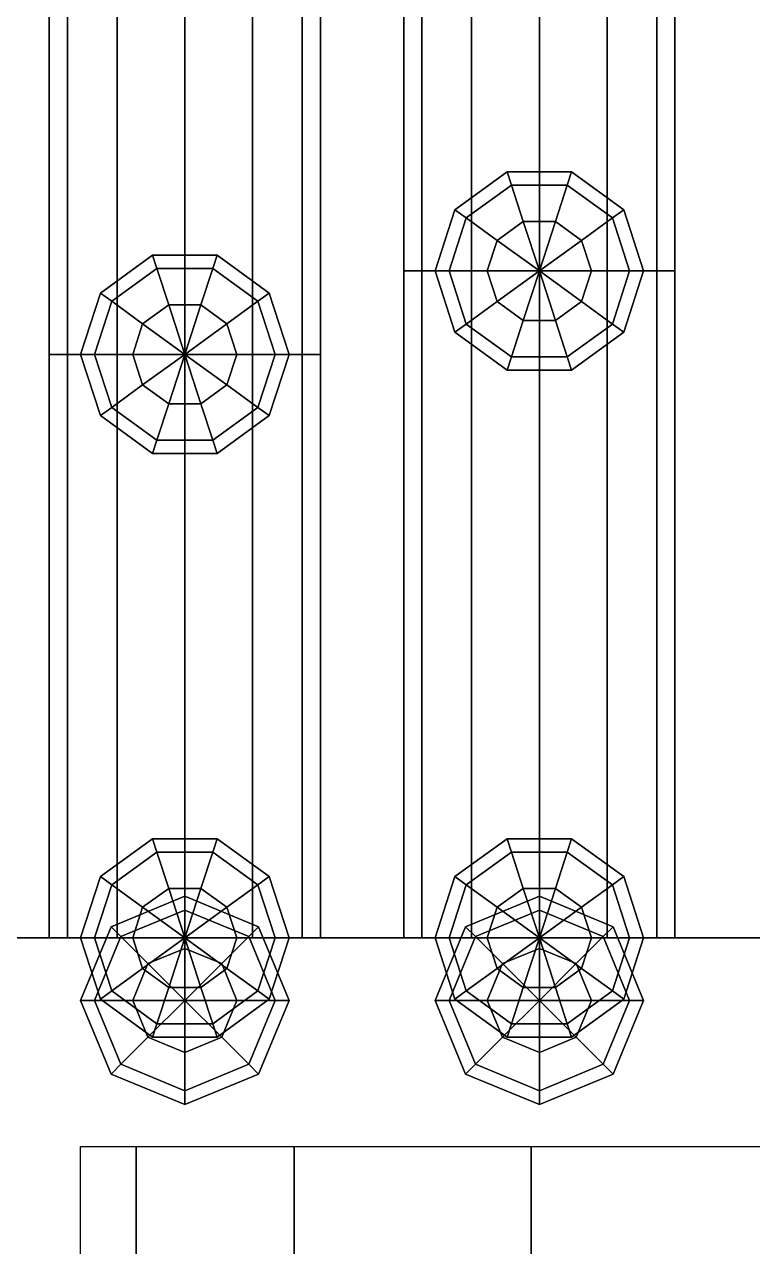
# Model space of a CAD drawing. Header units: metres. Extents: x -39 to 106, y -26 to 178.
# Drawn here: x 2.3 to 37.2, y 75.2 to 133.8 of the extents above; entities that cross this region are included whole.
import ezdxf

# ---------------------------------------------------------------- set-up
doc = ezdxf.new("R2010")
doc.units = ezdxf.units.M
for name, color, linetype in [('HAND_FINGER', 1, 'Continuous'), ('HAND_JOINT', 5, 'Continuous'), ('HAND_PALM', 3, 'Continuous')]:
    doc.layers.add(name, color=color, linetype=linetype)

msp = doc.modelspace()

# ---------------------------------------------------------------- linework, layer by layer
at = {"layer": 'HAND_FINGER'}
for points in [[(21.371, 122, 15.75), (20.5, 122, 12.5), (20.5, 146, 12.5), (21.371, 146, 15.75)], [(20.5, 122, 12.5), (21.371, 122, 9.25), (21.371, 146, 9.25), (20.5, 146, 12.5)], [(23.75, 122, 18.129), (21.371, 122, 15.75), (21.371, 146, 15.75), (23.75, 146, 18.129)], [(21.371, 122, 9.25), (23.75, 122, 6.871), (23.75, 146, 6.871), (21.371, 146, 9.25)], [(27, 122, 19), (23.75, 122, 18.129), (23.75, 146, 18.129), (27, 146, 19)], [(23.75, 122, 6.871), (27, 122, 6), (27, 146, 6), (23.75, 146, 6.871)], [(30.25, 122, 18.129), (27, 122, 19), (27, 146, 19), (30.25, 146, 18.129)], [(27, 122, 6), (30.25, 122, 6.871), (30.25, 146, 6.871), (27, 146, 6)], [(32.629, 122, 15.75), (30.25, 122, 18.129), (30.25, 146, 18.129), (32.629, 146, 15.75)], [(30.25, 122, 6.871), (32.629, 122, 9.25), (32.629, 146, 9.25), (30.25, 146, 6.871)], [(33.5, 122, 12.5), (32.629, 122, 15.75), (32.629, 146, 15.75), (33.5, 146, 12.5)], [(32.629, 122, 9.25), (33.5, 122, 12.5), (33.5, 146, 12.5), (32.629, 146, 9.25)], [(4.371, 118, 15.75), (3.5, 118, 12.5), (3.5, 140, 12.5), (4.371, 140, 15.75)], [(3.5, 118, 12.5), (4.371, 118, 9.25), (4.371, 140, 9.25), (3.5, 140, 12.5)], [(6.75, 118, 18.129), (4.371, 118, 15.75), (4.371, 140, 15.75), (6.75, 140, 18.129)], [(4.371, 118, 9.25), (6.75, 118, 6.871), (6.75, 140, 6.871), (4.371, 140, 9.25)], [(10, 118, 19), (6.75, 118, 18.129), (6.75, 140, 18.129), (10, 140, 19)], [(6.75, 118, 6.871), (10, 118, 6), (10, 140, 6), (6.75, 140, 6.871)], [(13.25, 118, 18.129), (10, 118, 19), (10, 140, 19), (13.25, 140, 18.129)], [(10, 118, 6), (13.25, 118, 6.871), (13.25, 140, 6.871), (10, 140, 6)], [(15.629, 118, 15.75), (13.25, 118, 18.129), (13.25, 140, 18.129), (15.629, 140, 15.75)], [(13.25, 118, 6.871), (15.629, 118, 9.25), (15.629, 140, 9.25), (13.25, 140, 6.871)], [(16.5, 118, 12.5), (15.629, 118, 15.75), (15.629, 140, 15.75), (16.5, 140, 12.5)], [(15.629, 118, 9.25), (16.5, 118, 12.5), (16.5, 140, 12.5), (15.629, 140, 9.25)], [(21.371, 90, 15.75), (20.5, 90, 12.5), (20.5, 122, 12.5), (21.371, 122, 15.75)], [(20.5, 90, 12.5), (21.371, 90, 9.25), (21.371, 122, 9.25), (20.5, 122, 12.5)], [(27, 122, 12.5), (21.371, 122, 15.75), (20.5, 122, 12.5), (27, 122, 12.5)], [(27, 122, 12.5), (20.5, 122, 12.5), (21.371, 122, 9.25), (27, 122, 12.5)], [(27, 122, 12.5), (21.371, 122, 15.75), (20.5, 122, 12.5), (27, 122, 12.5)], [(27, 122, 12.5), (20.5, 122, 12.5), (21.371, 122, 9.25), (27, 122, 12.5)], [(23.75, 90, 18.129), (21.371, 90, 15.75), (21.371, 122, 15.75), (23.75, 122, 18.129)], [(21.371, 90, 9.25), (23.75, 90, 6.871), (23.75, 122, 6.871), (21.371, 122, 9.25)], [(27, 122, 12.5), (23.75, 122, 18.129), (21.371, 122, 15.75), (27, 122, 12.5)], [(27, 122, 12.5), (21.371, 122, 9.25), (23.75, 122, 6.871), (27, 122, 12.5)], [(27, 122, 12.5), (23.75, 122, 18.129), (21.371, 122, 15.75), (27, 122, 12.5)], [(27, 122, 12.5), (21.371, 122, 9.25), (23.75, 122, 6.871), (27, 122, 12.5)], [(27, 90, 19), (23.75, 90, 18.129), (23.75, 122, 18.129), (27, 122, 19)], [(23.75, 90, 6.871), (27, 90, 6), (27, 122, 6), (23.75, 122, 6.871)], [(27, 122, 12.5), (27, 122, 19), (23.75, 122, 18.129), (27, 122, 12.5)], [(27, 122, 12.5), (23.75, 122, 6.871), (27, 122, 6), (27, 122, 12.5)], [(27, 122, 12.5), (27, 122, 19), (23.75, 122, 18.129), (27, 122, 12.5)], [(27, 122, 12.5), (23.75, 122, 6.871), (27, 122, 6), (27, 122, 12.5)], [(30.25, 90, 18.129), (27, 90, 19), (27, 122, 19), (30.25, 122, 18.129)], [(27, 90, 6), (30.25, 90, 6.871), (30.25, 122, 6.871), (27, 122, 6)], [(27, 122, 12.5), (33.5, 122, 12.5), (32.629, 122, 15.75), (27, 122, 12.5)], [(27, 122, 12.5), (32.629, 122, 15.75), (30.25, 122, 18.129), (27, 122, 12.5)], [(27, 122, 12.5), (30.25, 122, 18.129), (27, 122, 19), (27, 122, 12.5)], [(27, 122, 12.5), (27, 122, 6), (30.25, 122, 6.871), (27, 122, 12.5)], [(27, 122, 12.5), (30.25, 122, 6.871), (32.629, 122, 9.25), (27, 122, 12.5)], [(27, 122, 12.5), (32.629, 122, 9.25), (33.5, 122, 12.5), (27, 122, 12.5)], [(27, 122, 12.5), (33.5, 122, 12.5), (32.629, 122, 15.75), (27, 122, 12.5)], [(27, 122, 12.5), (32.629, 122, 15.75), (30.25, 122, 18.129), (27, 122, 12.5)], [(27, 122, 12.5), (30.25, 122, 18.129), (27, 122, 19), (27, 122, 12.5)], [(27, 122, 12.5), (27, 122, 6), (30.25, 122, 6.871), (27, 122, 12.5)], [(27, 122, 12.5), (30.25, 122, 6.871), (32.629, 122, 9.25), (27, 122, 12.5)], [(27, 122, 12.5), (32.629, 122, 9.25), (33.5, 122, 12.5), (27, 122, 12.5)], [(32.629, 90, 15.75), (30.25, 90, 18.129), (30.25, 122, 18.129), (32.629, 122, 15.75)], [(30.25, 90, 6.871), (32.629, 90, 9.25), (32.629, 122, 9.25), (30.25, 122, 6.871)], [(33.5, 90, 12.5), (32.629, 90, 15.75), (32.629, 122, 15.75), (33.5, 122, 12.5)], [(32.629, 90, 9.25), (33.5, 90, 12.5), (33.5, 122, 12.5), (32.629, 122, 9.25)], [(4.371, 90, 15.75), (3.5, 90, 12.5), (3.5, 118, 12.5), (4.371, 118, 15.75)], [(3.5, 90, 12.5), (4.371, 90, 9.25), (4.371, 118, 9.25), (3.5, 118, 12.5)], [(10, 118, 12.5), (4.371, 118, 15.75), (3.5, 118, 12.5), (10, 118, 12.5)], [(10, 118, 12.5), (3.5, 118, 12.5), (4.371, 118, 9.25), (10, 118, 12.5)], [(10, 118, 12.5), (4.371, 118, 15.75), (3.5, 118, 12.5), (10, 118, 12.5)], [(10, 118, 12.5), (3.5, 118, 12.5), (4.371, 118, 9.25), (10, 118, 12.5)], [(6.75, 90, 18.129), (4.371, 90, 15.75), (4.371, 118, 15.75), (6.75, 118, 18.129)], [(4.371, 90, 9.25), (6.75, 90, 6.871), (6.75, 118, 6.871), (4.371, 118, 9.25)], [(10, 118, 12.5), (6.75, 118, 18.129), (4.371, 118, 15.75), (10, 118, 12.5)], [(10, 118, 12.5), (4.371, 118, 9.25), (6.75, 118, 6.871), (10, 118, 12.5)], [(10, 118, 12.5), (6.75, 118, 18.129), (4.371, 118, 15.75), (10, 118, 12.5)], [(10, 118, 12.5), (4.371, 118, 9.25), (6.75, 118, 6.871), (10, 118, 12.5)], [(10, 90, 19), (6.75, 90, 18.129), (6.75, 118, 18.129), (10, 118, 19)], [(6.75, 90, 6.871), (10, 90, 6), (10, 118, 6), (6.75, 118, 6.871)], [(10, 118, 12.5), (10, 118, 19), (6.75, 118, 18.129), (10, 118, 12.5)], [(10, 118, 12.5), (6.75, 118, 6.871), (10, 118, 6), (10, 118, 12.5)], [(10, 118, 12.5), (10, 118, 19), (6.75, 118, 18.129), (10, 118, 12.5)], [(10, 118, 12.5), (6.75, 118, 6.871), (10, 118, 6), (10, 118, 12.5)], [(13.25, 90, 18.129), (10, 90, 19), (10, 118, 19), (13.25, 118, 18.129)], [(10, 90, 6), (13.25, 90, 6.871), (13.25, 118, 6.871), (10, 118, 6)], [(10, 118, 12.5), (16.5, 118, 12.5), (15.629, 118, 15.75), (10, 118, 12.5)], [(10, 118, 12.5), (15.629, 118, 15.75), (13.25, 118, 18.129), (10, 118, 12.5)], [(10, 118, 12.5), (13.25, 118, 18.129), (10, 118, 19), (10, 118, 12.5)], [(10, 118, 12.5), (10, 118, 6), (13.25, 118, 6.871), (10, 118, 12.5)], [(10, 118, 12.5), (13.25, 118, 6.871), (15.629, 118, 9.25), (10, 118, 12.5)], [(10, 118, 12.5), (15.629, 118, 9.25), (16.5, 118, 12.5), (10, 118, 12.5)], [(10, 118, 12.5), (16.5, 118, 12.5), (15.629, 118, 15.75), (10, 118, 12.5)], [(10, 118, 12.5), (15.629, 118, 15.75), (13.25, 118, 18.129), (10, 118, 12.5)], [(10, 118, 12.5), (13.25, 118, 18.129), (10, 118, 19), (10, 118, 12.5)], [(10, 118, 12.5), (10, 118, 6), (13.25, 118, 6.871), (10, 118, 12.5)], [(10, 118, 12.5), (13.25, 118, 6.871), (15.629, 118, 9.25), (10, 118, 12.5)], [(10, 118, 12.5), (15.629, 118, 9.25), (16.5, 118, 12.5), (10, 118, 12.5)], [(15.629, 90, 15.75), (13.25, 90, 18.129), (13.25, 118, 18.129), (15.629, 118, 15.75)], [(13.25, 90, 6.871), (15.629, 90, 9.25), (15.629, 118, 9.25), (13.25, 118, 6.871)], [(16.5, 90, 12.5), (15.629, 90, 15.75), (15.629, 118, 15.75), (16.5, 118, 12.5)], [(15.629, 90, 9.25), (16.5, 90, 12.5), (16.5, 118, 12.5), (15.629, 118, 9.25)], [(10, 90, 12.5), (4.371, 90, 15.75), (3.5, 90, 12.5), (10, 90, 12.5)], [(10, 90, 12.5), (3.5, 90, 12.5), (4.371, 90, 9.25), (10, 90, 12.5)], [(10, 90, 12.5), (6.75, 90, 18.129), (4.371, 90, 15.75), (10, 90, 12.5)], [(10, 90, 12.5), (4.371, 90, 9.25), (6.75, 90, 6.871), (10, 90, 12.5)], [(10, 90, 12.5), (10, 90, 19), (6.75, 90, 18.129), (10, 90, 12.5)], [(10, 90, 12.5), (6.75, 90, 6.871), (10, 90, 6), (10, 90, 12.5)], [(10, 90, 12.5), (16.5, 90, 12.5), (15.629, 90, 15.75), (10, 90, 12.5)], [(10, 90, 12.5), (15.629, 90, 15.75), (13.25, 90, 18.129), (10, 90, 12.5)], [(10, 90, 12.5), (13.25, 90, 18.129), (10, 90, 19), (10, 90, 12.5)], [(10, 90, 12.5), (10, 90, 6), (13.25, 90, 6.871), (10, 90, 12.5)], [(10, 90, 12.5), (13.25, 90, 6.871), (15.629, 90, 9.25), (10, 90, 12.5)], [(10, 90, 12.5), (15.629, 90, 9.25), (16.5, 90, 12.5), (10, 90, 12.5)], [(27, 90, 12.5), (21.371, 90, 15.75), (20.5, 90, 12.5), (27, 90, 12.5)], [(27, 90, 12.5), (20.5, 90, 12.5), (21.371, 90, 9.25), (27, 90, 12.5)], [(27, 90, 12.5), (23.75, 90, 18.129), (21.371, 90, 15.75), (27, 90, 12.5)], [(27, 90, 12.5), (21.371, 90, 9.25), (23.75, 90, 6.871), (27, 90, 12.5)], [(27, 90, 12.5), (27, 90, 19), (23.75, 90, 18.129), (27, 90, 12.5)], [(27, 90, 12.5), (23.75, 90, 6.871), (27, 90, 6), (27, 90, 12.5)], [(27, 90, 12.5), (33.5, 90, 12.5), (32.629, 90, 15.75), (27, 90, 12.5)], [(27, 90, 12.5), (32.629, 90, 15.75), (30.25, 90, 18.129), (27, 90, 12.5)], [(27, 90, 12.5), (30.25, 90, 18.129), (27, 90, 19), (27, 90, 12.5)], [(27, 90, 12.5), (27, 90, 6), (30.25, 90, 6.871), (27, 90, 12.5)], [(27, 90, 12.5), (30.25, 90, 6.871), (32.629, 90, 9.25), (27, 90, 12.5)], [(27, 90, 12.5), (32.629, 90, 9.25), (33.5, 90, 12.5), (27, 90, 12.5)]]:
    msp.add_3dface(points, dxfattribs=at)
at = {"layer": 'HAND_JOINT'}
for points in [[(25.662, 126.118, 10), (23.497, 124.545, 10), (22.955, 124.939, 12.5), (25.455, 126.755, 12.5)], [(25.455, 126.755, 12.5), (22.955, 124.939, 12.5), (23.497, 124.545, 15), (25.662, 126.118, 15)], [(28.338, 126.118, 10), (25.662, 126.118, 10), (25.455, 126.755, 12.5), (28.545, 126.755, 12.5)], [(28.545, 126.755, 12.5), (25.455, 126.755, 12.5), (25.662, 126.118, 15), (28.338, 126.118, 15)], [(30.503, 124.545, 10), (28.338, 126.118, 10), (28.545, 126.755, 12.5), (31.045, 124.939, 12.5)], [(31.045, 124.939, 12.5), (28.545, 126.755, 12.5), (28.338, 126.118, 15), (30.503, 124.545, 15)], [(26.227, 124.378, 8.17), (24.977, 123.469, 8.17), (23.497, 124.545, 10), (25.662, 126.118, 10)], [(25.662, 126.118, 15), (23.497, 124.545, 15), (24.977, 123.469, 16.83), (26.227, 124.378, 16.83)], [(27.773, 124.378, 8.17), (26.227, 124.378, 8.17), (25.662, 126.118, 10), (28.338, 126.118, 10)], [(28.338, 126.118, 15), (25.662, 126.118, 15), (26.227, 124.378, 16.83), (27.773, 124.378, 16.83)], [(29.023, 123.469, 8.17), (27.773, 124.378, 8.17), (28.338, 126.118, 10), (30.503, 124.545, 10)], [(30.503, 124.545, 15), (28.338, 126.118, 15), (27.773, 124.378, 16.83), (29.023, 123.469, 16.83)], [(23.497, 124.545, 10), (22.67, 122, 10), (22, 122, 12.5), (22.955, 124.939, 12.5)], [(22.955, 124.939, 12.5), (22, 122, 12.5), (22.67, 122, 15), (23.497, 124.545, 15)], [(31.33, 122, 10), (30.503, 124.545, 10), (31.045, 124.939, 12.5), (32, 122, 12.5)], [(32, 122, 12.5), (31.045, 124.939, 12.5), (30.503, 124.545, 15), (31.33, 122, 15)], [(24.977, 123.469, 8.17), (24.5, 122, 8.17), (22.67, 122, 10), (23.497, 124.545, 10)], [(23.497, 124.545, 15), (22.67, 122, 15), (24.5, 122, 16.83), (24.977, 123.469, 16.83)], [(27, 122, 7.5), (27, 122, 7.5), (24.977, 123.469, 8.17), (26.227, 124.378, 8.17)], [(26.227, 124.378, 16.83), (24.977, 123.469, 16.83), (27, 122, 17.5)], [(27, 122, 7.5), (27, 122, 7.5), (26.227, 124.378, 8.17), (27.773, 124.378, 8.17)], [(27.773, 124.378, 16.83), (26.227, 124.378, 16.83), (27, 122, 17.5)], [(27, 122, 7.5), (27, 122, 7.5), (27.773, 124.378, 8.17), (29.023, 123.469, 8.17)], [(29.023, 123.469, 16.83), (27.773, 124.378, 16.83), (27, 122, 17.5)], [(29.5, 122, 8.17), (29.023, 123.469, 8.17), (30.503, 124.545, 10), (31.33, 122, 10)], [(31.33, 122, 15), (30.503, 124.545, 15), (29.023, 123.469, 16.83), (29.5, 122, 16.83)], [(27, 122, 7.5), (27, 122, 7.5), (24.5, 122, 8.17), (24.977, 123.469, 8.17)], [(24.977, 123.469, 16.83), (24.5, 122, 16.83), (27, 122, 17.5)], [(27, 122, 7.5), (27, 122, 7.5), (29.023, 123.469, 8.17), (29.5, 122, 8.17)], [(29.5, 122, 16.83), (29.023, 123.469, 16.83), (27, 122, 17.5)], [(8.662, 122.118, 10), (6.497, 120.545, 10), (5.955, 120.939, 12.5), (8.455, 122.755, 12.5)], [(8.455, 122.755, 12.5), (5.955, 120.939, 12.5), (6.497, 120.545, 15), (8.662, 122.118, 15)], [(11.338, 122.118, 10), (8.662, 122.118, 10), (8.455, 122.755, 12.5), (11.545, 122.755, 12.5)], [(11.545, 122.755, 12.5), (8.455, 122.755, 12.5), (8.662, 122.118, 15), (11.338, 122.118, 15)], [(13.503, 120.545, 10), (11.338, 122.118, 10), (11.545, 122.755, 12.5), (14.045, 120.939, 12.5)], [(14.045, 120.939, 12.5), (11.545, 122.755, 12.5), (11.338, 122.118, 15), (13.503, 120.545, 15)], [(9.227, 120.378, 8.17), (7.977, 119.469, 8.17), (6.497, 120.545, 10), (8.662, 122.118, 10)], [(8.662, 122.118, 15), (6.497, 120.545, 15), (7.977, 119.469, 16.83), (9.227, 120.378, 16.83)], [(10.773, 120.378, 8.17), (9.227, 120.378, 8.17), (8.662, 122.118, 10), (11.338, 122.118, 10)], [(11.338, 122.118, 15), (8.662, 122.118, 15), (9.227, 120.378, 16.83), (10.773, 120.378, 16.83)], [(12.023, 119.469, 8.17), (10.773, 120.378, 8.17), (11.338, 122.118, 10), (13.503, 120.545, 10)], [(13.503, 120.545, 15), (11.338, 122.118, 15), (10.773, 120.378, 16.83), (12.023, 119.469, 16.83)], [(22.67, 122, 10), (23.497, 119.455, 10), (22.955, 119.061, 12.5), (22, 122, 12.5)], [(22, 122, 12.5), (22.955, 119.061, 12.5), (23.497, 119.455, 15), (22.67, 122, 15)], [(24.5, 122, 8.17), (24.977, 120.531, 8.17), (23.497, 119.455, 10), (22.67, 122, 10)], [(22.67, 122, 15), (23.497, 119.455, 15), (24.977, 120.531, 16.83), (24.5, 122, 16.83)], [(27, 122, 7.5), (27, 122, 7.5), (24.977, 120.531, 8.17), (24.5, 122, 8.17)], [(24.5, 122, 16.83), (24.977, 120.531, 16.83), (27, 122, 17.5)], [(27, 122, 7.5), (27, 122, 7.5), (26.227, 119.622, 8.17), (24.977, 120.531, 8.17)], [(24.977, 120.531, 16.83), (26.227, 119.622, 16.83), (27, 122, 17.5)], [(27, 122, 7.5), (27, 122, 7.5), (27.773, 119.622, 8.17), (26.227, 119.622, 8.17)], [(26.227, 119.622, 16.83), (27.773, 119.622, 16.83), (27, 122, 17.5)], [(27, 122, 7.5), (27, 122, 7.5), (29.023, 120.531, 8.17), (27.773, 119.622, 8.17)], [(27.773, 119.622, 16.83), (29.023, 120.531, 16.83), (27, 122, 17.5)], [(27, 122, 7.5), (27, 122, 7.5), (29.5, 122, 8.17), (29.023, 120.531, 8.17)], [(29.023, 120.531, 16.83), (29.5, 122, 16.83), (27, 122, 17.5)], [(29.023, 120.531, 8.17), (29.5, 122, 8.17), (31.33, 122, 10), (30.503, 119.455, 10)], [(30.503, 119.455, 15), (31.33, 122, 15), (29.5, 122, 16.83), (29.023, 120.531, 16.83)], [(30.503, 119.455, 10), (31.33, 122, 10), (32, 122, 12.5), (31.045, 119.061, 12.5)], [(31.045, 119.061, 12.5), (32, 122, 12.5), (31.33, 122, 15), (30.503, 119.455, 15)], [(6.497, 120.545, 10), (5.67, 118, 10), (5, 118, 12.5), (5.955, 120.939, 12.5)], [(5.955, 120.939, 12.5), (5, 118, 12.5), (5.67, 118, 15), (6.497, 120.545, 15)], [(14.33, 118, 10), (13.503, 120.545, 10), (14.045, 120.939, 12.5), (15, 118, 12.5)], [(15, 118, 12.5), (14.045, 120.939, 12.5), (13.503, 120.545, 15), (14.33, 118, 15)], [(7.977, 119.469, 8.17), (7.5, 118, 8.17), (5.67, 118, 10), (6.497, 120.545, 10)], [(6.497, 120.545, 15), (5.67, 118, 15), (7.5, 118, 16.83), (7.977, 119.469, 16.83)], [(10, 118, 7.5), (10, 118, 7.5), (7.977, 119.469, 8.17), (9.227, 120.378, 8.17)], [(9.227, 120.378, 16.83), (7.977, 119.469, 16.83), (10, 118, 17.5)], [(10, 118, 7.5), (10, 118, 7.5), (9.227, 120.378, 8.17), (10.773, 120.378, 8.17)], [(10.773, 120.378, 16.83), (9.227, 120.378, 16.83), (10, 118, 17.5)], [(10, 118, 7.5), (10, 118, 7.5), (10.773, 120.378, 8.17), (12.023, 119.469, 8.17)], [(12.023, 119.469, 16.83), (10.773, 120.378, 16.83), (10, 118, 17.5)], [(12.5, 118, 8.17), (12.023, 119.469, 8.17), (13.503, 120.545, 10), (14.33, 118, 10)], [(14.33, 118, 15), (13.503, 120.545, 15), (12.023, 119.469, 16.83), (12.5, 118, 16.83)], [(24.977, 120.531, 8.17), (26.227, 119.622, 8.17), (25.662, 117.882, 10), (23.497, 119.455, 10)], [(23.497, 119.455, 15), (25.662, 117.882, 15), (26.227, 119.622, 16.83), (24.977, 120.531, 16.83)], [(27.773, 119.622, 8.17), (29.023, 120.531, 8.17), (30.503, 119.455, 10), (28.338, 117.882, 10)], [(28.338, 117.882, 15), (30.503, 119.455, 15), (29.023, 120.531, 16.83), (27.773, 119.622, 16.83)], [(26.227, 119.622, 8.17), (27.773, 119.622, 8.17), (28.338, 117.882, 10), (25.662, 117.882, 10)], [(25.662, 117.882, 15), (28.338, 117.882, 15), (27.773, 119.622, 16.83), (26.227, 119.622, 16.83)], [(10, 118, 7.5), (10, 118, 7.5), (7.5, 118, 8.17), (7.977, 119.469, 8.17)], [(7.977, 119.469, 16.83), (7.5, 118, 16.83), (10, 118, 17.5)], [(10, 118, 7.5), (10, 118, 7.5), (12.023, 119.469, 8.17), (12.5, 118, 8.17)], [(12.5, 118, 16.83), (12.023, 119.469, 16.83), (10, 118, 17.5)], [(23.497, 119.455, 10), (25.662, 117.882, 10), (25.455, 117.245, 12.5), (22.955, 119.061, 12.5)], [(22.955, 119.061, 12.5), (25.455, 117.245, 12.5), (25.662, 117.882, 15), (23.497, 119.455, 15)], [(28.338, 117.882, 10), (30.503, 119.455, 10), (31.045, 119.061, 12.5), (28.545, 117.245, 12.5)], [(28.545, 117.245, 12.5), (31.045, 119.061, 12.5), (30.503, 119.455, 15), (28.338, 117.882, 15)], [(5.67, 118, 10), (6.497, 115.455, 10), (5.955, 115.061, 12.5), (5, 118, 12.5)], [(5, 118, 12.5), (5.955, 115.061, 12.5), (6.497, 115.455, 15), (5.67, 118, 15)], [(7.5, 118, 8.17), (7.977, 116.531, 8.17), (6.497, 115.455, 10), (5.67, 118, 10)], [(5.67, 118, 15), (6.497, 115.455, 15), (7.977, 116.531, 16.83), (7.5, 118, 16.83)], [(10, 118, 7.5), (10, 118, 7.5), (7.977, 116.531, 8.17), (7.5, 118, 8.17)], [(7.5, 118, 16.83), (7.977, 116.531, 16.83), (10, 118, 17.5)], [(10, 118, 7.5), (10, 118, 7.5), (9.227, 115.622, 8.17), (7.977, 116.531, 8.17)], [(7.977, 116.531, 16.83), (9.227, 115.622, 16.83), (10, 118, 17.5)], [(10, 118, 7.5), (10, 118, 7.5), (10.773, 115.622, 8.17), (9.227, 115.622, 8.17)], [(9.227, 115.622, 16.83), (10.773, 115.622, 16.83), (10, 118, 17.5)], [(10, 118, 7.5), (10, 118, 7.5), (12.023, 116.531, 8.17), (10.773, 115.622, 8.17)], [(10.773, 115.622, 16.83), (12.023, 116.531, 16.83), (10, 118, 17.5)], [(10, 118, 7.5), (10, 118, 7.5), (12.5, 118, 8.17), (12.023, 116.531, 8.17)], [(12.023, 116.531, 16.83), (12.5, 118, 16.83), (10, 118, 17.5)], [(12.023, 116.531, 8.17), (12.5, 118, 8.17), (14.33, 118, 10), (13.503, 115.455, 10)], [(13.503, 115.455, 15), (14.33, 118, 15), (12.5, 118, 16.83), (12.023, 116.531, 16.83)], [(13.503, 115.455, 10), (14.33, 118, 10), (15, 118, 12.5), (14.045, 115.061, 12.5)], [(14.045, 115.061, 12.5), (15, 118, 12.5), (14.33, 118, 15), (13.503, 115.455, 15)], [(25.662, 117.882, 10), (28.338, 117.882, 10), (28.545, 117.245, 12.5), (25.455, 117.245, 12.5)], [(25.455, 117.245, 12.5), (28.545, 117.245, 12.5), (28.338, 117.882, 15), (25.662, 117.882, 15)], [(7.977, 116.531, 8.17), (9.227, 115.622, 8.17), (8.662, 113.882, 10), (6.497, 115.455, 10)], [(6.497, 115.455, 15), (8.662, 113.882, 15), (9.227, 115.622, 16.83), (7.977, 116.531, 16.83)], [(10.773, 115.622, 8.17), (12.023, 116.531, 8.17), (13.503, 115.455, 10), (11.338, 113.882, 10)], [(11.338, 113.882, 15), (13.503, 115.455, 15), (12.023, 116.531, 16.83), (10.773, 115.622, 16.83)], [(9.227, 115.622, 8.17), (10.773, 115.622, 8.17), (11.338, 113.882, 10), (8.662, 113.882, 10)], [(8.662, 113.882, 15), (11.338, 113.882, 15), (10.773, 115.622, 16.83), (9.227, 115.622, 16.83)], [(6.497, 115.455, 10), (8.662, 113.882, 10), (8.455, 113.245, 12.5), (5.955, 115.061, 12.5)], [(5.955, 115.061, 12.5), (8.455, 113.245, 12.5), (8.662, 113.882, 15), (6.497, 115.455, 15)], [(11.338, 113.882, 10), (13.503, 115.455, 10), (14.045, 115.061, 12.5), (11.545, 113.245, 12.5)], [(11.545, 113.245, 12.5), (14.045, 115.061, 12.5), (13.503, 115.455, 15), (11.338, 113.882, 15)], [(8.662, 113.882, 10), (11.338, 113.882, 10), (11.545, 113.245, 12.5), (8.455, 113.245, 12.5)], [(8.455, 113.245, 12.5), (11.545, 113.245, 12.5), (11.338, 113.882, 15), (8.662, 113.882, 15)], [(8.662, 94.118, 10), (6.497, 92.545, 10), (5.955, 92.939, 12.5), (8.455, 94.755, 12.5)], [(8.455, 94.755, 12.5), (5.955, 92.939, 12.5), (6.497, 92.545, 15), (8.662, 94.118, 15)], [(11.338, 94.118, 10), (8.662, 94.118, 10), (8.455, 94.755, 12.5), (11.545, 94.755, 12.5)], [(11.545, 94.755, 12.5), (8.455, 94.755, 12.5), (8.662, 94.118, 15), (11.338, 94.118, 15)], [(13.503, 92.545, 10), (11.338, 94.118, 10), (11.545, 94.755, 12.5), (14.045, 92.939, 12.5)], [(14.045, 92.939, 12.5), (11.545, 94.755, 12.5), (11.338, 94.118, 15), (13.503, 92.545, 15)], [(25.662, 94.118, 10), (23.497, 92.545, 10), (22.955, 92.939, 12.5), (25.455, 94.755, 12.5)], [(25.455, 94.755, 12.5), (22.955, 92.939, 12.5), (23.497, 92.545, 15), (25.662, 94.118, 15)], [(28.338, 94.118, 10), (25.662, 94.118, 10), (25.455, 94.755, 12.5), (28.545, 94.755, 12.5)], [(28.545, 94.755, 12.5), (25.455, 94.755, 12.5), (25.662, 94.118, 15), (28.338, 94.118, 15)], [(30.503, 92.545, 10), (28.338, 94.118, 10), (28.545, 94.755, 12.5), (31.045, 92.939, 12.5)], [(31.045, 92.939, 12.5), (28.545, 94.755, 12.5), (28.338, 94.118, 15), (30.503, 92.545, 15)], [(9.227, 92.378, 8.17), (7.977, 91.469, 8.17), (6.497, 92.545, 10), (8.662, 94.118, 10)], [(8.662, 94.118, 15), (6.497, 92.545, 15), (7.977, 91.469, 16.83), (9.227, 92.378, 16.83)], [(10.773, 92.378, 8.17), (9.227, 92.378, 8.17), (8.662, 94.118, 10), (11.338, 94.118, 10)], [(11.338, 94.118, 15), (8.662, 94.118, 15), (9.227, 92.378, 16.83), (10.773, 92.378, 16.83)], [(12.023, 91.469, 8.17), (10.773, 92.378, 8.17), (11.338, 94.118, 10), (13.503, 92.545, 10)], [(13.503, 92.545, 15), (11.338, 94.118, 15), (10.773, 92.378, 16.83), (12.023, 91.469, 16.83)], [(26.227, 92.378, 8.17), (24.977, 91.469, 8.17), (23.497, 92.545, 10), (25.662, 94.118, 10)], [(25.662, 94.118, 15), (23.497, 92.545, 15), (24.977, 91.469, 16.83), (26.227, 92.378, 16.83)], [(27.773, 92.378, 8.17), (26.227, 92.378, 8.17), (25.662, 94.118, 10), (28.338, 94.118, 10)], [(28.338, 94.118, 15), (25.662, 94.118, 15), (26.227, 92.378, 16.83), (27.773, 92.378, 16.83)], [(29.023, 91.469, 8.17), (27.773, 92.378, 8.17), (28.338, 94.118, 10), (30.503, 92.545, 10)], [(30.503, 92.545, 15), (28.338, 94.118, 15), (27.773, 92.378, 16.83), (29.023, 91.469, 16.83)], [(6.497, 92.545, 10), (5.67, 90, 10), (5, 90, 12.5), (5.955, 92.939, 12.5)], [(5.955, 92.939, 12.5), (5, 90, 12.5), (5.67, 90, 15), (6.497, 92.545, 15)], [(14.33, 90, 10), (13.503, 92.545, 10), (14.045, 92.939, 12.5), (15, 90, 12.5)], [(15, 90, 12.5), (14.045, 92.939, 12.5), (13.503, 92.545, 15), (14.33, 90, 15)], [(23.497, 92.545, 10), (22.67, 90, 10), (22, 90, 12.5), (22.955, 92.939, 12.5)], [(22.955, 92.939, 12.5), (22, 90, 12.5), (22.67, 90, 15), (23.497, 92.545, 15)], [(31.33, 90, 10), (30.503, 92.545, 10), (31.045, 92.939, 12.5), (32, 90, 12.5)], [(32, 90, 12.5), (31.045, 92.939, 12.5), (30.503, 92.545, 15), (31.33, 90, 15)], [(7.977, 91.469, 8.17), (7.5, 90, 8.17), (5.67, 90, 10), (6.497, 92.545, 10)], [(6.497, 92.545, 15), (5.67, 90, 15), (7.5, 90, 16.83), (7.977, 91.469, 16.83)], [(10, 90, 7.5), (10, 90, 7.5), (7.977, 91.469, 8.17), (9.227, 92.378, 8.17)], [(9.227, 92.378, 16.83), (7.977, 91.469, 16.83), (10, 90, 17.5)], [(10, 90, 7.5), (10, 90, 7.5), (9.227, 92.378, 8.17), (10.773, 92.378, 8.17)], [(10.773, 92.378, 16.83), (9.227, 92.378, 16.83), (10, 90, 17.5)], [(10, 90, 7.5), (10, 90, 7.5), (10.773, 92.378, 8.17), (12.023, 91.469, 8.17)], [(12.023, 91.469, 16.83), (10.773, 92.378, 16.83), (10, 90, 17.5)], [(12.5, 90, 8.17), (12.023, 91.469, 8.17), (13.503, 92.545, 10), (14.33, 90, 10)], [(14.33, 90, 15), (13.503, 92.545, 15), (12.023, 91.469, 16.83), (12.5, 90, 16.83)], [(24.977, 91.469, 8.17), (24.5, 90, 8.17), (22.67, 90, 10), (23.497, 92.545, 10)], [(23.497, 92.545, 15), (22.67, 90, 15), (24.5, 90, 16.83), (24.977, 91.469, 16.83)], [(27, 90, 7.5), (27, 90, 7.5), (24.977, 91.469, 8.17), (26.227, 92.378, 8.17)], [(26.227, 92.378, 16.83), (24.977, 91.469, 16.83), (27, 90, 17.5)], [(27, 90, 7.5), (27, 90, 7.5), (26.227, 92.378, 8.17), (27.773, 92.378, 8.17)], [(27.773, 92.378, 16.83), (26.227, 92.378, 16.83), (27, 90, 17.5)], [(27, 90, 7.5), (27, 90, 7.5), (27.773, 92.378, 8.17), (29.023, 91.469, 8.17)], [(29.023, 91.469, 16.83), (27.773, 92.378, 16.83), (27, 90, 17.5)], [(29.5, 90, 8.17), (29.023, 91.469, 8.17), (30.503, 92.545, 10), (31.33, 90, 10)], [(31.33, 90, 15), (30.503, 92.545, 15), (29.023, 91.469, 16.83), (29.5, 90, 16.83)], [(10, 90, 7.5), (10, 90, 7.5), (7.5, 90, 8.17), (7.977, 91.469, 8.17)], [(7.977, 91.469, 16.83), (7.5, 90, 16.83), (10, 90, 17.5)], [(10, 90, 7.5), (10, 90, 7.5), (12.023, 91.469, 8.17), (12.5, 90, 8.17)], [(12.5, 90, 16.83), (12.023, 91.469, 16.83), (10, 90, 17.5)], [(27, 90, 7.5), (27, 90, 7.5), (24.5, 90, 8.17), (24.977, 91.469, 8.17)], [(24.977, 91.469, 16.83), (24.5, 90, 16.83), (27, 90, 17.5)], [(27, 90, 7.5), (27, 90, 7.5), (29.023, 91.469, 8.17), (29.5, 90, 8.17)], [(29.5, 90, 16.83), (29.023, 91.469, 16.83), (27, 90, 17.5)], [(5.67, 90, 10), (6.497, 87.455, 10), (5.955, 87.061, 12.5), (5, 90, 12.5)], [(5, 90, 12.5), (5.955, 87.061, 12.5), (6.497, 87.455, 15), (5.67, 90, 15)], [(7.5, 90, 8.17), (7.977, 88.531, 8.17), (6.497, 87.455, 10), (5.67, 90, 10)], [(5.67, 90, 15), (6.497, 87.455, 15), (7.977, 88.531, 16.83), (7.5, 90, 16.83)], [(10, 90, 7.5), (10, 90, 7.5), (7.977, 88.531, 8.17), (7.5, 90, 8.17)], [(7.5, 90, 16.83), (7.977, 88.531, 16.83), (10, 90, 17.5)], [(10, 90, 7.5), (10, 90, 7.5), (9.227, 87.622, 8.17), (7.977, 88.531, 8.17)], [(7.977, 88.531, 16.83), (9.227, 87.622, 16.83), (10, 90, 17.5)], [(10, 90, 7.5), (10, 90, 7.5), (10.773, 87.622, 8.17), (9.227, 87.622, 8.17)], [(9.227, 87.622, 16.83), (10.773, 87.622, 16.83), (10, 90, 17.5)], [(10, 90, 7.5), (10, 90, 7.5), (12.023, 88.531, 8.17), (10.773, 87.622, 8.17)], [(10.773, 87.622, 16.83), (12.023, 88.531, 16.83), (10, 90, 17.5)], [(10, 90, 7.5), (10, 90, 7.5), (12.5, 90, 8.17), (12.023, 88.531, 8.17)], [(12.023, 88.531, 16.83), (12.5, 90, 16.83), (10, 90, 17.5)], [(12.023, 88.531, 8.17), (12.5, 90, 8.17), (14.33, 90, 10), (13.503, 87.455, 10)], [(13.503, 87.455, 15), (14.33, 90, 15), (12.5, 90, 16.83), (12.023, 88.531, 16.83)], [(13.503, 87.455, 10), (14.33, 90, 10), (15, 90, 12.5), (14.045, 87.061, 12.5)], [(14.045, 87.061, 12.5), (15, 90, 12.5), (14.33, 90, 15), (13.503, 87.455, 15)], [(22.67, 90, 10), (23.497, 87.455, 10), (22.955, 87.061, 12.5), (22, 90, 12.5)], [(22, 90, 12.5), (22.955, 87.061, 12.5), (23.497, 87.455, 15), (22.67, 90, 15)], [(24.5, 90, 8.17), (24.977, 88.531, 8.17), (23.497, 87.455, 10), (22.67, 90, 10)], [(22.67, 90, 15), (23.497, 87.455, 15), (24.977, 88.531, 16.83), (24.5, 90, 16.83)], [(27, 90, 7.5), (27, 90, 7.5), (24.977, 88.531, 8.17), (24.5, 90, 8.17)], [(24.5, 90, 16.83), (24.977, 88.531, 16.83), (27, 90, 17.5)], [(27, 90, 7.5), (27, 90, 7.5), (26.227, 87.622, 8.17), (24.977, 88.531, 8.17)], [(24.977, 88.531, 16.83), (26.227, 87.622, 16.83), (27, 90, 17.5)], [(27, 90, 7.5), (27, 90, 7.5), (27.773, 87.622, 8.17), (26.227, 87.622, 8.17)], [(26.227, 87.622, 16.83), (27.773, 87.622, 16.83), (27, 90, 17.5)], [(27, 90, 7.5), (27, 90, 7.5), (29.023, 88.531, 8.17), (27.773, 87.622, 8.17)], [(27.773, 87.622, 16.83), (29.023, 88.531, 16.83), (27, 90, 17.5)], [(27, 90, 7.5), (27, 90, 7.5), (29.5, 90, 8.17), (29.023, 88.531, 8.17)], [(29.023, 88.531, 16.83), (29.5, 90, 16.83), (27, 90, 17.5)], [(29.023, 88.531, 8.17), (29.5, 90, 8.17), (31.33, 90, 10), (30.503, 87.455, 10)], [(30.503, 87.455, 15), (31.33, 90, 15), (29.5, 90, 16.83), (29.023, 88.531, 16.83)], [(30.503, 87.455, 10), (31.33, 90, 10), (32, 90, 12.5), (31.045, 87.061, 12.5)], [(31.045, 87.061, 12.5), (32, 90, 12.5), (31.33, 90, 15), (30.503, 87.455, 15)], [(7.977, 88.531, 8.17), (9.227, 87.622, 8.17), (8.662, 85.882, 10), (6.497, 87.455, 10)], [(6.497, 87.455, 15), (8.662, 85.882, 15), (9.227, 87.622, 16.83), (7.977, 88.531, 16.83)], [(10.773, 87.622, 8.17), (12.023, 88.531, 8.17), (13.503, 87.455, 10), (11.338, 85.882, 10)], [(11.338, 85.882, 15), (13.503, 87.455, 15), (12.023, 88.531, 16.83), (10.773, 87.622, 16.83)], [(24.977, 88.531, 8.17), (26.227, 87.622, 8.17), (25.662, 85.882, 10), (23.497, 87.455, 10)], [(23.497, 87.455, 15), (25.662, 85.882, 15), (26.227, 87.622, 16.83), (24.977, 88.531, 16.83)], [(27.773, 87.622, 8.17), (29.023, 88.531, 8.17), (30.503, 87.455, 10), (28.338, 85.882, 10)], [(28.338, 85.882, 15), (30.503, 87.455, 15), (29.023, 88.531, 16.83), (27.773, 87.622, 16.83)], [(6.497, 87.455, 10), (8.662, 85.882, 10), (8.455, 85.245, 12.5), (5.955, 87.061, 12.5)], [(5.955, 87.061, 12.5), (8.455, 85.245, 12.5), (8.662, 85.882, 15), (6.497, 87.455, 15)], [(9.227, 87.622, 8.17), (10.773, 87.622, 8.17), (11.338, 85.882, 10), (8.662, 85.882, 10)], [(8.662, 85.882, 15), (11.338, 85.882, 15), (10.773, 87.622, 16.83), (9.227, 87.622, 16.83)], [(11.338, 85.882, 10), (13.503, 87.455, 10), (14.045, 87.061, 12.5), (11.545, 85.245, 12.5)], [(11.545, 85.245, 12.5), (14.045, 87.061, 12.5), (13.503, 87.455, 15), (11.338, 85.882, 15)], [(23.497, 87.455, 10), (25.662, 85.882, 10), (25.455, 85.245, 12.5), (22.955, 87.061, 12.5)], [(22.955, 87.061, 12.5), (25.455, 85.245, 12.5), (25.662, 85.882, 15), (23.497, 87.455, 15)], [(26.227, 87.622, 8.17), (27.773, 87.622, 8.17), (28.338, 85.882, 10), (25.662, 85.882, 10)], [(25.662, 85.882, 15), (28.338, 85.882, 15), (27.773, 87.622, 16.83), (26.227, 87.622, 16.83)], [(28.338, 85.882, 10), (30.503, 87.455, 10), (31.045, 87.061, 12.5), (28.545, 85.245, 12.5)], [(28.545, 85.245, 12.5), (31.045, 87.061, 12.5), (30.503, 87.455, 15), (28.338, 85.882, 15)], [(8.662, 85.882, 10), (11.338, 85.882, 10), (11.545, 85.245, 12.5), (8.455, 85.245, 12.5)], [(8.455, 85.245, 12.5), (11.545, 85.245, 12.5), (11.338, 85.882, 15), (8.662, 85.882, 15)], [(25.662, 85.882, 10), (28.338, 85.882, 10), (28.545, 85.245, 12.5), (25.455, 85.245, 12.5)], [(25.455, 85.245, 12.5), (28.545, 85.245, 12.5), (28.338, 85.882, 15), (25.662, 85.882, 15)]]:
    msp.add_3dface(points, dxfattribs=at)
at = {"layer": 'HAND_PALM'}
for points in [[(10, 91.33, 24.5), (6.938, 90.062, 24.5), (6.464, 90.536, 27), (10, 92, 27)], [(10, 92, 27), (6.464, 90.536, 27), (6.938, 90.062, 29.5), (10, 91.33, 29.5)], [(13.062, 90.062, 24.5), (10, 91.33, 24.5), (10, 92, 27), (13.536, 90.536, 27)], [(13.536, 90.536, 27), (10, 92, 27), (10, 91.33, 29.5), (13.062, 90.062, 29.5)], [(27, 91.33, 24.5), (23.938, 90.062, 24.5), (23.464, 90.536, 27), (27, 92, 27)], [(27, 92, 27), (23.464, 90.536, 27), (23.938, 90.062, 29.5), (27, 91.33, 29.5)], [(30.062, 90.062, 24.5), (27, 91.33, 24.5), (27, 92, 27), (30.536, 90.536, 27)], [(30.536, 90.536, 27), (27, 92, 27), (27, 91.33, 29.5), (30.062, 90.062, 29.5)], [(10, 89.5, 22.67), (8.232, 88.768, 22.67), (6.938, 90.062, 24.5), (10, 91.33, 24.5)], [(10, 91.33, 29.5), (6.938, 90.062, 29.5), (8.232, 88.768, 31.33), (10, 89.5, 31.33)], [(11.768, 88.768, 22.67), (10, 89.5, 22.67), (10, 91.33, 24.5), (13.062, 90.062, 24.5)], [(13.062, 90.062, 29.5), (10, 91.33, 29.5), (10, 89.5, 31.33), (11.768, 88.768, 31.33)], [(27, 89.5, 22.67), (25.232, 88.768, 22.67), (23.938, 90.062, 24.5), (27, 91.33, 24.5)], [(27, 91.33, 29.5), (23.938, 90.062, 29.5), (25.232, 88.768, 31.33), (27, 89.5, 31.33)], [(28.768, 88.768, 22.67), (27, 89.5, 22.67), (27, 91.33, 24.5), (30.062, 90.062, 24.5)], [(30.062, 90.062, 29.5), (27, 91.33, 29.5), (27, 89.5, 31.33), (28.768, 88.768, 31.33)], [(6.938, 90.062, 24.5), (5.67, 87, 24.5), (5, 87, 27), (6.464, 90.536, 27)], [(6.464, 90.536, 27), (5, 87, 27), (5.67, 87, 29.5), (6.938, 90.062, 29.5)], [(14.33, 87, 24.5), (13.062, 90.062, 24.5), (13.536, 90.536, 27), (15, 87, 27)], [(15, 87, 27), (13.536, 90.536, 27), (13.062, 90.062, 29.5), (14.33, 87, 29.5)], [(23.938, 90.062, 24.5), (22.67, 87, 24.5), (22, 87, 27), (23.464, 90.536, 27)], [(23.464, 90.536, 27), (22, 87, 27), (22.67, 87, 29.5), (23.938, 90.062, 29.5)], [(31.33, 87, 24.5), (30.062, 90.062, 24.5), (30.536, 90.536, 27), (32, 87, 27)], [(32, 87, 27), (30.536, 90.536, 27), (30.062, 90.062, 29.5), (31.33, 87, 29.5)], [(0, 0), (80, 0), (80, 90), (0, 90)], [(0, 0, 25), (80, 0, 25), (80, 90, 25), (0, 90, 25)], [(80, 90), (0, 90), (0, 90, 25), (80, 90, 25)], [(8.232, 88.768, 22.67), (7.5, 87, 22.67), (5.67, 87, 24.5), (6.938, 90.062, 24.5)], [(6.938, 90.062, 29.5), (5.67, 87, 29.5), (7.5, 87, 31.33), (8.232, 88.768, 31.33)], [(12.5, 87, 22.67), (11.768, 88.768, 22.67), (13.062, 90.062, 24.5), (14.33, 87, 24.5)], [(14.33, 87, 29.5), (13.062, 90.062, 29.5), (11.768, 88.768, 31.33), (12.5, 87, 31.33)], [(25.232, 88.768, 22.67), (24.5, 87, 22.67), (22.67, 87, 24.5), (23.938, 90.062, 24.5)], [(23.938, 90.062, 29.5), (22.67, 87, 29.5), (24.5, 87, 31.33), (25.232, 88.768, 31.33)], [(29.5, 87, 22.67), (28.768, 88.768, 22.67), (30.062, 90.062, 24.5), (31.33, 87, 24.5)], [(31.33, 87, 29.5), (30.062, 90.062, 29.5), (28.768, 88.768, 31.33), (29.5, 87, 31.33)], [(10, 87, 22), (10, 87, 22), (8.232, 88.768, 22.67), (10, 89.5, 22.67)], [(10, 89.5, 31.33), (8.232, 88.768, 31.33), (10, 87, 32)], [(10, 87, 22), (10, 87, 22), (10, 89.5, 22.67), (11.768, 88.768, 22.67)], [(11.768, 88.768, 31.33), (10, 89.5, 31.33), (10, 87, 32)], [(27, 87, 22), (27, 87, 22), (25.232, 88.768, 22.67), (27, 89.5, 22.67)], [(27, 89.5, 31.33), (25.232, 88.768, 31.33), (27, 87, 32)], [(27, 87, 22), (27, 87, 22), (27, 89.5, 22.67), (28.768, 88.768, 22.67)], [(28.768, 88.768, 31.33), (27, 89.5, 31.33), (27, 87, 32)], [(10, 87, 22), (10, 87, 22), (7.5, 87, 22.67), (8.232, 88.768, 22.67)], [(8.232, 88.768, 31.33), (7.5, 87, 31.33), (10, 87, 32)], [(10, 87, 22), (10, 87, 22), (11.768, 88.768, 22.67), (12.5, 87, 22.67)], [(12.5, 87, 31.33), (11.768, 88.768, 31.33), (10, 87, 32)], [(27, 87, 22), (27, 87, 22), (24.5, 87, 22.67), (25.232, 88.768, 22.67)], [(25.232, 88.768, 31.33), (24.5, 87, 31.33), (27, 87, 32)], [(27, 87, 22), (27, 87, 22), (28.768, 88.768, 22.67), (29.5, 87, 22.67)], [(29.5, 87, 31.33), (28.768, 88.768, 31.33), (27, 87, 32)], [(5.67, 87, 24.5), (6.938, 83.938, 24.5), (6.464, 83.464, 27), (5, 87, 27)], [(5, 87, 27), (6.464, 83.464, 27), (6.938, 83.938, 29.5), (5.67, 87, 29.5)], [(7.5, 87, 22.67), (8.232, 85.232, 22.67), (6.938, 83.938, 24.5), (5.67, 87, 24.5)], [(5.67, 87, 29.5), (6.938, 83.938, 29.5), (8.232, 85.232, 31.33), (7.5, 87, 31.33)], [(10, 87, 22), (10, 87, 22), (8.232, 85.232, 22.67), (7.5, 87, 22.67)], [(7.5, 87, 31.33), (8.232, 85.232, 31.33), (10, 87, 32)], [(10, 87, 22), (10, 87, 22), (10, 84.5, 22.67), (8.232, 85.232, 22.67)], [(8.232, 85.232, 31.33), (10, 84.5, 31.33), (10, 87, 32)], [(10, 87, 22), (10, 87, 22), (11.768, 85.232, 22.67), (10, 84.5, 22.67)], [(10, 84.5, 31.33), (11.768, 85.232, 31.33), (10, 87, 32)], [(10, 87, 22), (10, 87, 22), (12.5, 87, 22.67), (11.768, 85.232, 22.67)], [(11.768, 85.232, 31.33), (12.5, 87, 31.33), (10, 87, 32)], [(11.768, 85.232, 22.67), (12.5, 87, 22.67), (14.33, 87, 24.5), (13.062, 83.938, 24.5)], [(13.062, 83.938, 29.5), (14.33, 87, 29.5), (12.5, 87, 31.33), (11.768, 85.232, 31.33)], [(13.062, 83.938, 24.5), (14.33, 87, 24.5), (15, 87, 27), (13.536, 83.464, 27)], [(13.536, 83.464, 27), (15, 87, 27), (14.33, 87, 29.5), (13.062, 83.938, 29.5)], [(22.67, 87, 24.5), (23.938, 83.938, 24.5), (23.464, 83.464, 27), (22, 87, 27)], [(22, 87, 27), (23.464, 83.464, 27), (23.938, 83.938, 29.5), (22.67, 87, 29.5)], [(24.5, 87, 22.67), (25.232, 85.232, 22.67), (23.938, 83.938, 24.5), (22.67, 87, 24.5)], [(22.67, 87, 29.5), (23.938, 83.938, 29.5), (25.232, 85.232, 31.33), (24.5, 87, 31.33)], [(27, 87, 22), (27, 87, 22), (25.232, 85.232, 22.67), (24.5, 87, 22.67)], [(24.5, 87, 31.33), (25.232, 85.232, 31.33), (27, 87, 32)], [(27, 87, 22), (27, 87, 22), (27, 84.5, 22.67), (25.232, 85.232, 22.67)], [(25.232, 85.232, 31.33), (27, 84.5, 31.33), (27, 87, 32)], [(27, 87, 22), (27, 87, 22), (28.768, 85.232, 22.67), (27, 84.5, 22.67)], [(27, 84.5, 31.33), (28.768, 85.232, 31.33), (27, 87, 32)], [(27, 87, 22), (27, 87, 22), (29.5, 87, 22.67), (28.768, 85.232, 22.67)], [(28.768, 85.232, 31.33), (29.5, 87, 31.33), (27, 87, 32)], [(28.768, 85.232, 22.67), (29.5, 87, 22.67), (31.33, 87, 24.5), (30.062, 83.938, 24.5)], [(30.062, 83.938, 29.5), (31.33, 87, 29.5), (29.5, 87, 31.33), (28.768, 85.232, 31.33)], [(30.062, 83.938, 24.5), (31.33, 87, 24.5), (32, 87, 27), (30.536, 83.464, 27)], [(30.536, 83.464, 27), (32, 87, 27), (31.33, 87, 29.5), (30.062, 83.938, 29.5)], [(8.232, 85.232, 22.67), (10, 84.5, 22.67), (10, 82.67, 24.5), (6.938, 83.938, 24.5)], [(6.938, 83.938, 29.5), (10, 82.67, 29.5), (10, 84.5, 31.33), (8.232, 85.232, 31.33)], [(10, 84.5, 22.67), (11.768, 85.232, 22.67), (13.062, 83.938, 24.5), (10, 82.67, 24.5)], [(10, 82.67, 29.5), (13.062, 83.938, 29.5), (11.768, 85.232, 31.33), (10, 84.5, 31.33)], [(25.232, 85.232, 22.67), (27, 84.5, 22.67), (27, 82.67, 24.5), (23.938, 83.938, 24.5)], [(23.938, 83.938, 29.5), (27, 82.67, 29.5), (27, 84.5, 31.33), (25.232, 85.232, 31.33)], [(27, 84.5, 22.67), (28.768, 85.232, 22.67), (30.062, 83.938, 24.5), (27, 82.67, 24.5)], [(27, 82.67, 29.5), (30.062, 83.938, 29.5), (28.768, 85.232, 31.33), (27, 84.5, 31.33)], [(6.938, 83.938, 24.5), (10, 82.67, 24.5), (10, 82, 27), (6.464, 83.464, 27)], [(6.464, 83.464, 27), (10, 82, 27), (10, 82.67, 29.5), (6.938, 83.938, 29.5)], [(10, 82.67, 24.5), (13.062, 83.938, 24.5), (13.536, 83.464, 27), (10, 82, 27)], [(10, 82, 27), (13.536, 83.464, 27), (13.062, 83.938, 29.5), (10, 82.67, 29.5)], [(23.938, 83.938, 24.5), (27, 82.67, 24.5), (27, 82, 27), (23.464, 83.464, 27)], [(23.464, 83.464, 27), (27, 82, 27), (27, 82.67, 29.5), (23.938, 83.938, 29.5)], [(27, 82.67, 24.5), (30.062, 83.938, 24.5), (30.536, 83.464, 27), (27, 82, 27)], [(27, 82, 27), (30.536, 83.464, 27), (30.062, 83.938, 29.5), (27, 82.67, 29.5)], [(7.664, 10, 26.148), (5, 10, 25), (5, 80, 25), (7.664, 80, 26.148)], [(15.251, 10, 27.121), (7.664, 10, 26.148), (7.664, 80, 26.148), (15.251, 80, 27.121)], [(26.606, 10, 27.772), (15.251, 10, 27.121), (15.251, 80, 27.121), (26.606, 80, 27.772)], [(40, 10, 28), (26.606, 10, 27.772), (26.606, 80, 27.772), (40, 80, 28)]]:
    msp.add_3dface(points, dxfattribs=at)

doc.saveas('drawing.dxf')
